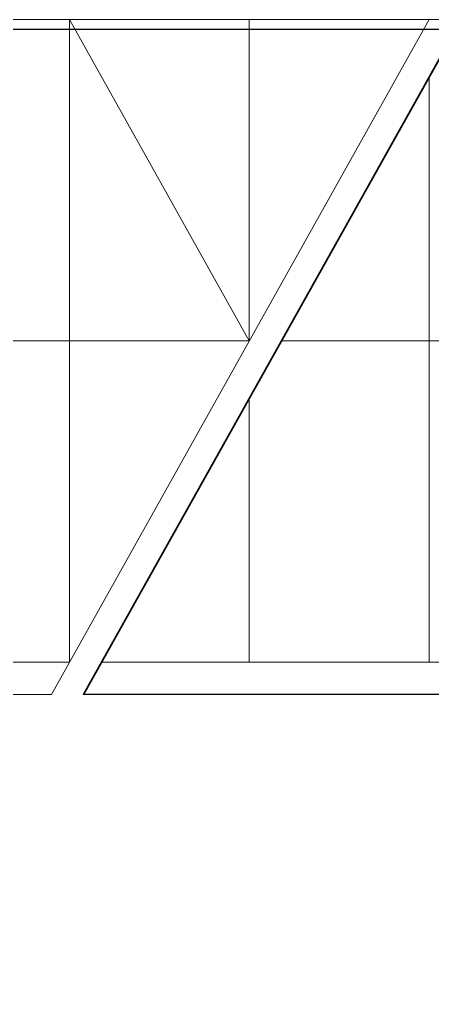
# Model space of a CAD drawing. Header units: millimetres. Extents: x -343543 to 400519, y -115663 to 104219.
# Drawn here: x -153926 to -153283, y 4480 to 6000 of the extents above; entities that cross this region are included whole.
import ezdxf
from ezdxf.xclip import XClip

# ---------------------------------------------------------------- set-up
doc = ezdxf.new("R2010")
doc.units = ezdxf.units.MM
doc.header["$XCLIPFRAME"] = 0
doc.linetypes.add('XREF MAT BANG TUONG XAY$0$CENTER', pattern=[50.8, 31.75, -6.35, 6.35, -6.35])
doc.layers.get('0').update_dxf_attribs({"color": 231, "lineweight": 0})
for name, color, linetype, lineweight in [('A-SYMBOLS', 10, 'Continuous', 13), ('XREF MAT BANG TUONG XAY$0$01.Xref _MB T1$0$A-FURN', 8, 'Continuous', 5), ('XREF MAT BANG TUONG XAY$0$01.Xref _MB T1$0$A-LITE', 8, 'Continuous', 9), ('XREF MAT BANG TUONG XAY$0$01.Xref _MB T1$0$A-WALL', 8, 'Continuous', 35), ('XREF MAT BANG TUONG XAY$0$A-GRID', 8, 'XREF MAT BANG TUONG XAY$0$CENTER', 15)]:
    doc.layers.add(name, color=color, linetype=linetype, lineweight=lineweight)
doc.layers.add('XREF MAT BANG TUONG XAY$0$A-FNSH', color=8, linetype='Continuous')
doc.layers.add('XREF MAT BANG TUONG XAY$0$A-FURN', color=8, linetype='Continuous')

# ---------------------------------------------------------------- blocks, each defined once
blk = doc.blocks.new('XREF MAT BANG TUONG XAY$0$00.xref_IKIGAI_Truc')
at = {"layer": 'XREF MAT BANG TUONG XAY$0$A-GRID', "color": 8, "ltscale": 20}
blk.add_lwpolyline([(-2907.5, 6000), (42750, 6000)], dxfattribs=at)
blk = doc.blocks.new('XREF MAT BANG TUONG XAY$0$01.Xref _MB T1$0$TB T1')
at = {"layer": 'XREF MAT BANG TUONG XAY$0$01.Xref _MB T1$0$A-FURN', "color": 8}
for points in [[(-15, -1000), (-15, 0), (-4215, 0)], [(-1975, -500), (-1975, 0)], [(-1695, -1000), (-1695, 0)], [(-1975, -1000), (-1975, -589.3)], [(-1667, -1050), (-15, -1050), (-15, -1000), (-1695, -1000)]]:
    blk.add_lwpolyline(points, dxfattribs=at)
at = {"layer": 'XREF MAT BANG TUONG XAY$0$01.Xref _MB T1$0$A-LITE', "color": 8, "ltscale": 10}
for points in [[(-2025, -500), (-4740, -500), (-4740, 1120)], [(-2255, -1000), (-2255, -89.3)], [(-1745, -1000), (-5265, -1000)], [(-5605, -1050), (-1717, -1050)]]:
    blk.add_lwpolyline(points, dxfattribs=at)
at = {"layer": 'XREF MAT BANG TUONG XAY$0$01.Xref _MB T1$0$A-LITE', "color": 8}
for points in [[(-2255, 0), (-1667, -1050)], [(-1975, -500), (-1695, 0)]]:
    blk.add_lwpolyline(points, dxfattribs=at)
at = {"layer": 'XREF MAT BANG TUONG XAY$0$01.Xref _MB T1$0$A-LITE', "color": 8, "ltscale": 20}
blk.add_lwpolyline([(-15, -500), (-1975, -500)], dxfattribs=at)
at = {"layer": 'XREF MAT BANG TUONG XAY$0$01.Xref _MB T1$0$A-WALL', "color": 8}
blk.add_lwpolyline([(-2305, 0), (-1717, -1050)], dxfattribs=at)
blk = doc.blocks.new('XREF MAT BANG TUONG XAY$0$nnngfnbv')
at = {"layer": 'XREF MAT BANG TUONG XAY$0$A-FNSH', "color": 8}
blk.add_lwpolyline([(1918.4, 613.3), (-1035, 613.3), (-1035, 513.3), (-1375, 513.3), (-1375, -421.7), (2498, -421.7)], close=True, dxfattribs=at)
blk = doc.blocks.new('XREF MAT BANG TUONG XAY$0$xref_IKIGAI_Cot')
at = {"layer": 'XREF MAT BANG TUONG XAY$0$A-GRID', "color": 8, "ltscale": 20}
blk.add_lwpolyline([(-2907.5, 6000), (42750, 6000)], dxfattribs=at)
blk = doc.blocks.new('01.Xref _MB T1')
at = {"layer": 'XREF MAT BANG TUONG XAY$0$A-FNSH', "color": 8}
blk.add_lwpolyline([(25775.01058, 5984.99999), (31040.01069, 5984.99999), (31040.01069, 5884.99999), (31380.0013, 5884.99999), (31380.0013, 1284.99999), (31620.01069, 1284.99999), (31620.00978, 2985.0003), (40015.01091, 2984.99996), (40015.00113, 4414.99998), (37635.00083, 4415.00002), (37635.00082, 4290.0096), (39890.01081, 4290.00949), (39890.01081, 3414.99997), (39685.00142, 3414.99997), (39685.0012, 3109.99998), (36065.02005, 3109.99998), (36065.02143, 9974.99976), (39585.00146, 9975), (39585.00146, 9785.00021), (39890.01088, 9785.00021), (39890.01013, 5504.99989)], dxfattribs=at)
at = {"color": 8}
blk.add_blockref('XREF MAT BANG TUONG XAY$0$00.xref_IKIGAI_Truc', (0.00011, 0), dxfattribs=at)
ref = blk.add_blockref('XREF MAT BANG TUONG XAY$0$xref_IKIGAI_Cot', (-0.00927, -0.00001), dxfattribs=at)
XClip(ref).set_block_clipping_path([(-1610.3425959283, -2225.6693134198), (41829.1295208634, 21555.8819575264)])
at = {"color": 8, "xscale": -1}
blk.add_blockref('XREF MAT BANG TUONG XAY$0$01.Xref _MB T1$0$TB T1', (25790.00109, 6000.00054), dxfattribs=at)
at = {"layer": 'XREF MAT BANG TUONG XAY$0$A-FURN', "color": 8, "xscale": -1}
blk.add_blockref('XREF MAT BANG TUONG XAY$0$nnngfnbv', (30004.99143, 5371.6631), dxfattribs=at)

msp = doc.modelspace()

# ---------------------------------------------------------------- block references
at = {"layer": 'A-SYMBOLS'}
msp.add_blockref('01.Xref _MB T1', (-181333.1, 0), dxfattribs=at)

doc.saveas('drawing.dxf')
